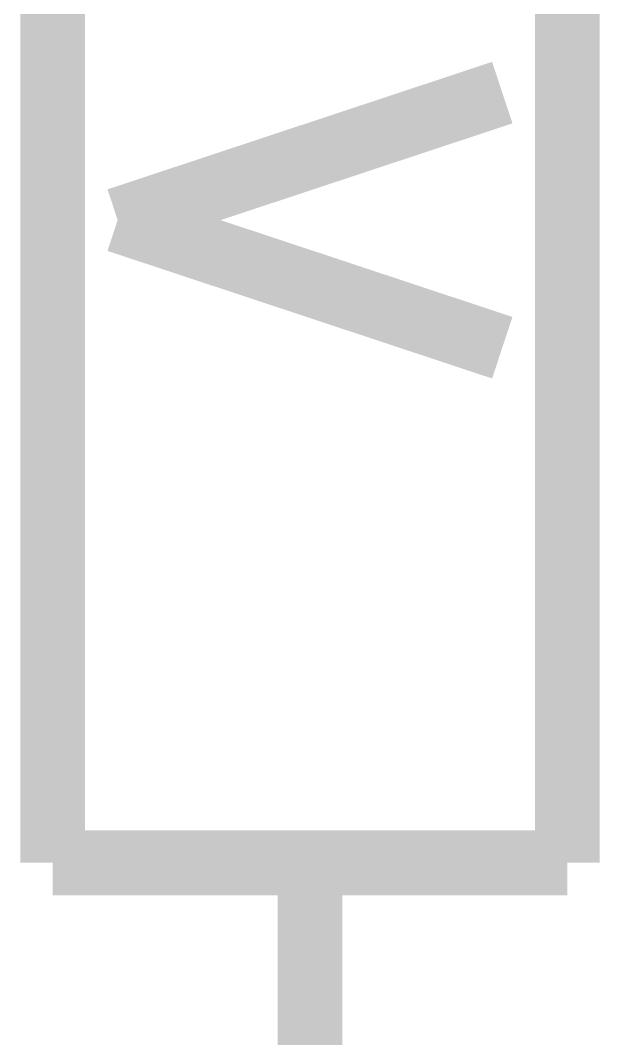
# Model space of a CAD drawing. Header units: millimetres. Extents: x 2.64 to 11.44, y 2.16 to 8.68.
# Drawn here: x 7.4776 to 7.5832, y 3.9417 to 4.1271 of the extents above; entities that cross this region are included whole.
import ezdxf

# ---------------------------------------------------------------- set-up
doc = ezdxf.new("R2010")
doc.units = ezdxf.units.MM
doc.header["$MEASUREMENT"] = 0
doc.layers.add('Sheet', color=255, linetype='Continuous')

msp = doc.modelspace()

# ---------------------------------------------------------------- linework, layer by layer
at = {"layer": 'Sheet', "const_width": 0.0118}
for points in [[(7.48353, 4.20773), (7.48353, 3.97369)], [(7.57725, 3.97369), (7.57725, 4.20773)], [(7.49536, 4.09071), (7.56542, 4.11393)], [(7.49536, 4.09071), (7.56542, 4.06748)], [(7.48353, 3.97369), (7.57725, 3.97369)], [(7.53039, 3.97369), (7.53039, 3.85712)]]:
    msp.add_lwpolyline(points, dxfattribs=at)

doc.saveas('drawing.dxf')
